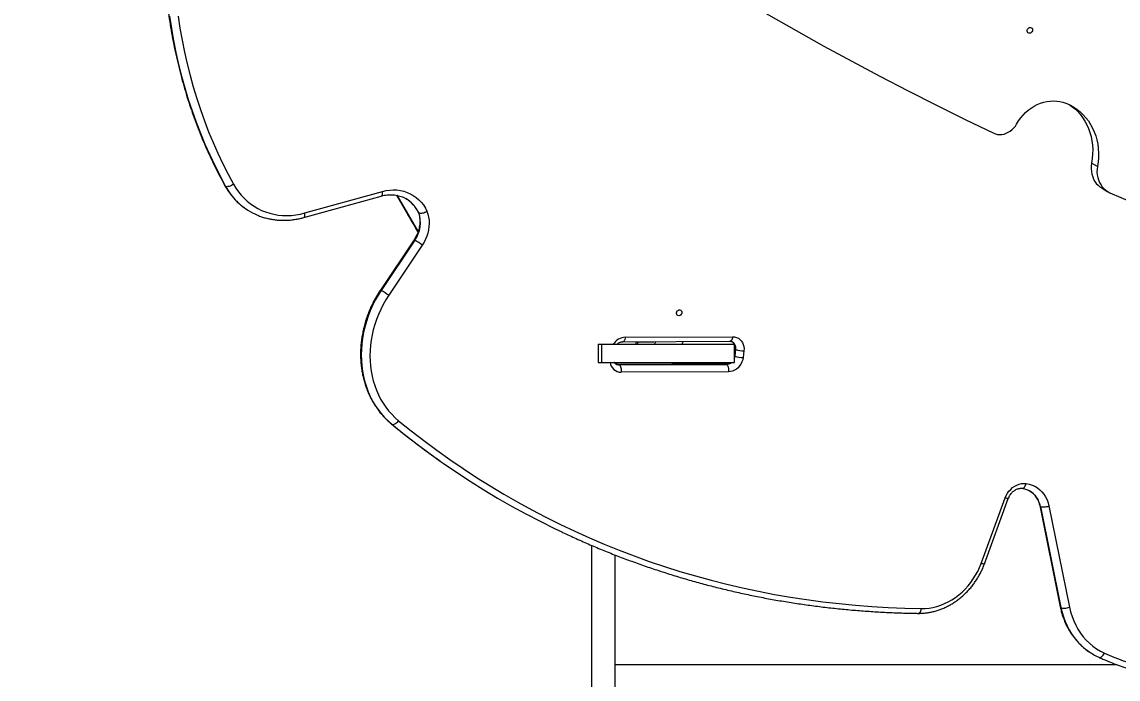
# Model space of a CAD drawing. Header units: millimetres. Extents: x -4727 to 4677, y -3642 to 4812.
# Drawn here: x -2186 to -917, y -751 to 10 of the extents above; entities that cross this region are included whole.
import ezdxf

# ---------------------------------------------------------------- set-up
doc = ezdxf.new("R2010")
doc.units = ezdxf.units.MM
for name, color, linetype in [('DIKOM_ОБЪЕКТ', 7, 'Continuous'), ('DIKOM_РАЗМЕР_ЗОНА', 7, 'Continuous'), ('DIKOM_РАЗМЕР_ОБЪЕКТА', 7, 'Continuous')]:
    doc.layers.add(name, color=color, linetype=linetype)
doc.styles.add('style1', font='arial.ttf', dxfattribs={"width": 0.8})
doc.dimstyles.new('1-50', dxfattribs={"dimtxt": 300, "dimasz": 200, "dimexe": 100, "dimexo": 0, "dimgap": 100, "dimtad": 1, "dimdec": 0, "dimtxsty": 'style1', "dimcen": 0, "dimclrd": 7, "dimclre": 7, "dimadec": 1, "dimazin": 2, "dimtfac": 1, "dimtdec": 0, "dimtmove": 1, "dimatfit": 3, "dimfxl": 0, "dimlwd": 25, "dimlwe": 18, "dimarcsym": 0})

# ---------------------------------------------------------------- blocks, each defined once
blk = doc.blocks.new('*D15')
at = {"layer": 'Defpoints', "color": 0, "transparency": 16777216}
for p in [(1810, 3454.8), (1810, 1556.9), (-3226.7, -1434.3)]:
    blk.add_point(p, dxfattribs=at)
at = {"layer": 'DIKOM_РАЗМЕР_ОБЪЕКТА', "color": 7, "lineweight": 18, "transparency": 16777216}
for p, q in [((-3226.7, -1434.3), (-3226.7, 3554.8)), ((1810, 1556.9), (1810, 3554.8))]:
    blk.add_line(p, q, dxfattribs=at)
at = {"layer": 'DIKOM_РАЗМЕР_ОБЪЕКТА', "color": 7, "lineweight": 25, "transparency": 16777216}
blk.add_line((-3026.7, 3454.8), (1610, 3454.8), dxfattribs=at)
at = {"layer": 'DIKOM_РАЗМЕР_ОБЪЕКТА', "color": 7, "transparency": 16777216}
for points in [[(-3026.7, 3488.1), (-3026.7, 3421.5), (-3226.7, 3454.8)], [(1610, 3488.1), (1610, 3421.5), (1810, 3454.8)]]:
    blk.add_solid(points, dxfattribs=at)
at = {"layer": 'DIKOM_РАЗМЕР_ОБЪЕКТА', "color": 0, "transparency": 16777216, "insert": (-1130.8, 3708), "char_height": 300, "attachment_point": 5, "style": 'style1'}
blk.add_mtext('5000', dxfattribs=at)
blk = doc.blocks.new('*D14')
at = {"layer": 'Defpoints', "color": 0, "transparency": 16777216}
for p in [(3933.7, 4362.3), (3933.7, 1611), (-4726.7, -2207.4)]:
    blk.add_point(p, dxfattribs=at)
at = {"layer": 'DIKOM_РАЗМЕР_ЗОНА', "color": 7, "lineweight": 18, "transparency": 16777216}
for p, q in [((-4726.7, -2207.4), (-4726.7, 4462.3)), ((3933.7, 1611), (3933.7, 4462.3))]:
    blk.add_line(p, q, dxfattribs=at)
at = {"layer": 'DIKOM_РАЗМЕР_ЗОНА', "color": 7, "lineweight": 25, "transparency": 16777216}
blk.add_line((-4526.7, 4362.3), (3733.7, 4362.3), dxfattribs=at)
at = {"layer": 'DIKOM_РАЗМЕР_ЗОНА', "color": 7, "transparency": 16777216}
for points in [[(-4526.7, 4395.6), (-4526.7, 4329), (-4726.7, 4362.3)], [(3733.7, 4395.6), (3733.7, 4329), (3933.7, 4362.3)]]:
    blk.add_solid(points, dxfattribs=at)
at = {"layer": 'DIKOM_РАЗМЕР_ЗОНА', "color": 0, "transparency": 16777216, "insert": (-1226.3, 4615.5), "char_height": 300, "attachment_point": 5, "style": 'style1'}
blk.add_mtext('8650', dxfattribs=at)

msp = doc.modelspace()

# ---------------------------------------------------------------- linework, layer by layer
at = {"layer": 'DIKOM_ОБЪЕКТ', "color": 7, "linetype": 'Continuous', "lineweight": 15}
for p, q in [((-940.5, -157.4), (-947.2, -153.5)), ((-1858.1, -211.2), (-1768.2, -186.3)), ((-935.1, -182.7), (-928.4, -186.6)), ((-926, -187.8), (-716.2, -278.6)), ((-1859.4, -216.5), (-1769.6, -191.6)), ((-1751.6, -190.7), (-1727.1, -233.1)), ((-1727.1, -233.1), (-1751.6, -190.7)), ((-1743, -205.6), (-1743, -205.6)), ((-1726.9, -210.2), (-1726.2, -211)), ((-1731.7, -242.3), (-1770.6, -300.5)), ((-1730.7, -242.8), (-1769.6, -301)), ((-1722.1, -248.4), (-1761, -306.6)), ((-1486.9, -355.2), (-1362.8, -354.7)), ((-1518.5, -363.3), (-1518.5, -384.3)), ((-1518.5, -363.3), (-1514.7, -363.3)), ((-1514.7, -363.3), (-1514.7, -384.3)), ((-1514.7, -363.3), (-1360.8, -363.3)), ((-1490, -360.3), (-1365.9, -359.8)), ((-1474.8, -360.3), (-1474.8, -363.3)), ((-1474.8, -360.3), (-1472.8, -360.3)), ((-1472.8, -360.3), (-1472.8, -363.3)), ((-1472.8, -360.3), (-1454.2, -360.3)), ((-1360.8, -384.3), (-1360.8, -363.3)), ((-1360.3, -368.1), (-1360.8, -372)), ((-1360.8, -376.5), (-1360.5, -376.7)), ((-1360.5, -376.7), (-1360.8, -378.2)), ((-1359.5, -369), (-1360.5, -376.7)), ((-1360, -377), (-1360.5, -376.7)), ((-1360, -377), (-1359.1, -369.2)), ((-1359.1, -369.2), (-1359.5, -369)), ((-1349.8, -371), (-1350.7, -378.7)), ((-1518.5, -384.3), (-1514.7, -384.3)), ((-1514.7, -384.3), (-1360.8, -384.3)), ((-1498.7, -385.6), (-1498.7, -384.3)), ((-1371.4, -386.1), (-1495.4, -386.6)), ((-1370.5, -386.4), (-1494.6, -386.9)), ((-1494.1, -387.1), (-1494.6, -386.9)), ((-1494.1, -387.1), (-1370.1, -386.6)), ((-1370.1, -386.6), (-1370.5, -386.4)), ((-1367.7, -395.2), (-1491.8, -395.7)), ((-1757.7, -455.7), (-1757.4, -455.9)), ((-1075, -617.1), (-1047.3, -541.3)), ((-1071.3, -617.7), (-1043.7, -541.9)), ((-1007.3, -550.1), (-983.5, -667.4)), ((-1006.5, -551), (-982.7, -668.3)), ((-996.6, -550.5), (-972.8, -667.8)), ((-1525.7, -984.3), (-1525.7, -596.4)), ((-1498.7, -1040.6), (-1498.7, -607.4)), ((-1498.7, -734.3), (-917.9, -734.3)), ((-939.2, -725.6), (-938.8, -725.8))]:
    msp.add_line(p, q, dxfattribs=at)
at = {"layer": 'DIKOM_ОБЪЕКТ', "color": 7, "linetype": 'Continuous', "lineweight": 15, "flags": 128}
for points in [[(-1384.8, 55.8), (-1353.2, 36.8), (-1321.4, 18.2), (-1289.4, 0), (-1257.3, -18), (-1224.9, -35.6), (-1192.4, -52.9), (-1159.7, -69.9), (-1126.9, -86.5), (-1093.8, -102.8), (-1060.6, -118.8)], [(-2014.8, 16.5), (-2012.6, 2.4), (-2010.2, -11.6), (-2007.4, -25.5), (-2004.3, -39.2), (-2000.8, -52.8), (-1997.1, -66.3), (-1993.1, -79.7), (-1988.7, -92.9), (-1984.1, -105.9), (-1979.1, -118.8), (-1973.9, -131.5), (-1968.3, -144), (-1962.5, -156.3), (-1956.3, -168.4), (-1949.9, -180.4)], [(-2004.8, 16.5), (-2002.7, 2.6), (-2000.2, -11.2), (-1997.5, -24.9), (-1994.4, -38.5), (-1991, -52), (-1987.3, -65.3), (-1983.3, -78.5), (-1979, -91.5), (-1974.4, -104.4), (-1969.5, -117.1), (-1964.3, -129.7), (-1958.9, -142), (-1953.1, -154.2), (-1947, -166.2), (-1940.7, -178)], [(-1017, 3.3), (-1016.2, 2.7), (-1015.8, 1.7), (-1015.6, 0.7), (-1015.8, -0.4), (-1016.3, -1.5), (-1017.1, -2.3), (-1018, -2.9), (-1019, -3.1), (-1020, -3), (-1020.9, -2.5), (-1021.5, -1.7), (-1021.8, -0.7), (-1021.8, 0.4), (-1021.5, 1.5), (-1020.8, 2.5), (-1020, 3.2), (-1019, 3.6), (-1017.9, 3.6), (-1017, 3.3)], [(-1034, -108.2), (-1031.8, -104.6), (-1029.3, -101.1), (-1026.6, -97.9), (-1023.6, -94.9), (-1020.5, -92.2), (-1017.2, -89.7), (-1013.7, -87.5), (-1010.1, -85.7), (-1006.5, -84.1), (-1002.7, -82.9), (-998.9, -82.1), (-995.1, -81.6), (-991.3, -81.4), (-987.6, -81.6), (-984, -82.2), (-980.4, -83.1)], [(-980.4, -83.1), (-976, -84.6), (-971.8, -86.5), (-967.8, -88.8), (-963.9, -91.3), (-960.3, -94.2), (-956.9, -97.4), (-953.8, -100.9), (-951, -104.7), (-948.4, -108.7), (-946.1, -112.9), (-944.1, -117.3), (-942.5, -121.9), (-941.2, -126.7), (-940.2, -131.6), (-939.6, -136.7), (-939.3, -141.8), (-939.3, -147), (-939.7, -152.2), (-940.5, -157.4)], [(-972.4, -86.2), (-970.7, -87.4), (-967, -90.3), (-963.7, -93.5), (-960.5, -97), (-957.7, -100.8), (-955.1, -104.8), (-952.8, -109), (-950.9, -113.4), (-949.2, -118.1), (-947.9, -122.8), (-946.9, -127.8), (-946.3, -132.8), (-946, -137.9), (-946.1, -143.1), (-946.5, -148.3), (-947.2, -153.5)], [(-1060.6, -118.8), (-1058.4, -119.7), (-1056, -120.2), (-1053.5, -120.4), (-1051, -120.3), (-1048.5, -119.8), (-1046.1, -119), (-1043.7, -117.8), (-1041.4, -116.4), (-1039.2, -114.7), (-1037.3, -112.7), (-1035.5, -110.6), (-1034, -108.2)], [(-947.2, -153.5), (-947.6, -156.7), (-947.7, -160), (-947.4, -163.1), (-946.9, -166.2), (-946, -169.2), (-944.9, -172), (-943.5, -174.6), (-941.8, -177), (-939.8, -179.1), (-937.6, -181), (-935.2, -182.6), (-935.1, -182.7)], [(-940.5, -157.4), (-940.9, -160.6), (-941, -163.8), (-940.7, -167), (-940.2, -170.1), (-939.3, -173), (-938.2, -175.8), (-936.7, -178.4), (-935, -180.8), (-933.1, -183), (-930.9, -184.9), (-928.5, -186.5), (-926, -187.8)], [(-1949.9, -180.4), (-1950.5, -179.9), (-1950.6, -179.7)], [(-1940.7, -178), (-1941.9, -178.8), (-1943.2, -179.5), (-1944.5, -180.1), (-1945.8, -180.5), (-1947.1, -180.7), (-1948.2, -180.8), (-1949.1, -180.7), (-1949.9, -180.4)], [(-1940.7, -178), (-1938, -182.4), (-1935.1, -186.6), (-1932, -190.5), (-1928.5, -194.2), (-1924.9, -197.6), (-1921, -200.7), (-1916.9, -203.5), (-1912.6, -206), (-1908.1, -208.2), (-1903.5, -210), (-1898.8, -211.5), (-1893.9, -212.7), (-1888.9, -213.6), (-1883.9, -214), (-1878.7, -214.2), (-1873.6, -214), (-1868.4, -213.4), (-1863.2, -212.5), (-1858.1, -211.2)], [(-1769.6, -191.6), (-1769.5, -191.5), (-1769, -191.2), (-1768.6, -190.7), (-1768.3, -189.8), (-1768.1, -188.8), (-1768.1, -187.6), (-1768.2, -186.3)], [(-1768.2, -186.3), (-1764, -185.3), (-1759.8, -184.7), (-1755.7, -184.5), (-1751.5, -184.6), (-1747.5, -185.2), (-1743.5, -186.1), (-1739.7, -187.4), (-1736, -189), (-1732.6, -191), (-1729.3, -193.3), (-1726.2, -195.9), (-1723.4, -198.8), (-1720.9, -202), (-1718.6, -205.5), (-1716.7, -209.2)], [(-1859.4, -216.5), (-1859.4, -216.5), (-1858.9, -216.2), (-1858.5, -215.6), (-1858.2, -214.8), (-1858, -213.8), (-1858, -212.6), (-1858.1, -211.2)], [(-1727.2, -233), (-1727.3, -232.8), (-1729.2, -229.5), (-1731.1, -226.2), (-1732.8, -223.2), (-1734.5, -220.3), (-1736, -217.7), (-1737.4, -215.3), (-1738.7, -213.1), (-1739.8, -211.1), (-1740.7, -209.5), (-1741.5, -208.1), (-1742.1, -207), (-1742.6, -206.3), (-1742.9, -205.8), (-1743, -205.6)], [(-1743, -205.6), (-1742.9, -205.8), (-1742.6, -206.3), (-1742.1, -207), (-1741.5, -208.1), (-1740.7, -209.5), (-1739.8, -211.1), (-1738.7, -213.1), (-1737.4, -215.3), (-1736, -217.7), (-1734.5, -220.3), (-1732.8, -223.2), (-1731.1, -226.2), (-1729.2, -229.5), (-1727.3, -232.8), (-1727.1, -233)], [(-1716.7, -209.2), (-1715.6, -212.5), (-1714.8, -216), (-1714.3, -219.6), (-1714.2, -223.3), (-1714.4, -227), (-1714.9, -230.7), (-1715.7, -234.5), (-1716.9, -238.1), (-1718.3, -241.7), (-1720.1, -245.1), (-1722.1, -248.4)], [(-1769.6, -301), (-1773.2, -306.6), (-1776.5, -312.4), (-1779.6, -318.4), (-1782.3, -324.5), (-1784.7, -330.7), (-1786.9, -337), (-1788.7, -343.4), (-1790.2, -349.8), (-1791.3, -356.3), (-1792.2, -362.7), (-1792.7, -369.2), (-1792.9, -375.6), (-1792.7, -382), (-1792.2, -388.3), (-1791.4, -394.6), (-1790.2, -400.7), (-1788.7, -406.7), (-1786.9, -412.5), (-1784.8, -418.2), (-1782.4, -423.7), (-1779.6, -429), (-1776.6, -434.1), (-1773.3, -439), (-1769.7, -443.6), (-1765.9, -448), (-1761.8, -452.1), (-1757.4, -455.9)], [(-1761, -306.6), (-1764.4, -311.9), (-1767.5, -317.4), (-1770.3, -323), (-1772.9, -328.7), (-1775.2, -334.5), (-1777.2, -340.4), (-1778.9, -346.4), (-1780.3, -352.4), (-1781.4, -358.5), (-1782.2, -364.5), (-1782.6, -370.6), (-1782.8, -376.6), (-1782.6, -382.6), (-1782.2, -388.5), (-1781.4, -394.4), (-1780.3, -400.1), (-1778.9, -405.7), (-1777.2, -411.2), (-1775.2, -416.5), (-1773, -421.7), (-1770.4, -426.7), (-1767.6, -431.5), (-1764.5, -436), (-1761.1, -440.3), (-1757.5, -444.4), (-1753.7, -448.3), (-1749.6, -451.8)], [(-1423, -323.9), (-1422.3, -324.5), (-1421.8, -325.4), (-1421.7, -326.5), (-1421.8, -327.6), (-1422.3, -328.6), (-1423.1, -329.5), (-1424.1, -330), (-1425.1, -330.3), (-1426.1, -330.1), (-1426.9, -329.6), (-1427.6, -328.8), (-1427.9, -327.8), (-1427.9, -326.7), (-1427.5, -325.6), (-1426.9, -324.7), (-1426, -324), (-1425, -323.6), (-1424, -323.5), (-1423, -323.9)], [(-1486.9, -355.2), (-1487.1, -356.4), (-1487.5, -357.6), (-1487.9, -358.6), (-1488.4, -359.4), (-1489, -360), (-1489.6, -360.3), (-1490, -360.3)], [(-1362.8, -354.7), (-1363.1, -355.9), (-1363.4, -357.1), (-1363.8, -358.1), (-1364.3, -358.9), (-1364.9, -359.5), (-1365.5, -359.8), (-1365.9, -359.8)], [(-1362.8, -354.7), (-1360.5, -354.8), (-1358.3, -355.4), (-1356.2, -356.4), (-1354.4, -357.8), (-1352.8, -359.4), (-1351.5, -361.4), (-1350.5, -363.6), (-1349.9, -365.9), (-1349.6, -368.4), (-1349.8, -371)], [(-1454.2, -363.3), (-1453.9, -363.3), (-1453.5, -363.1), (-1453.1, -362.8), (-1452.8, -362.3), (-1452.5, -361.8), (-1452.3, -361.1), (-1452.1, -360.4), (-1452.1, -360.2)], [(-1422.4, -363.3), (-1422, -363.3), (-1421.6, -363.1), (-1421.3, -362.8), (-1420.9, -362.3), (-1420.7, -361.8), (-1420.4, -361.1), (-1420.2, -360.4), (-1420.2, -360.1)], [(-1350.7, -378.7), (-1351.2, -381.3), (-1352, -383.8), (-1353.2, -386.2), (-1354.7, -388.4), (-1356.5, -390.4), (-1358.5, -392), (-1360.7, -393.4), (-1363, -394.4), (-1365.4, -395), (-1367.7, -395.2)], [(-1360.8, -379.8), (-1360.4, -378.8), (-1360, -377)], [(-1495.4, -386.6), (-1495.2, -386.7), (-1494.6, -386.9)], [(-1494.1, -387.1), (-1493.5, -387.6), (-1493, -388.4), (-1492.5, -389.3), (-1492.2, -390.4), (-1491.9, -391.7), (-1491.7, -393), (-1491.7, -394.4), (-1491.8, -395.7)], [(-1371.4, -386.1), (-1371.1, -386.2), (-1370.5, -386.4)], [(-1370.1, -386.6), (-1369.5, -387.1), (-1368.9, -387.9), (-1368.5, -388.8), (-1368.1, -389.9), (-1367.8, -391.2), (-1367.7, -392.5), (-1367.6, -393.9), (-1367.7, -395.2)], [(-1757.4, -455.9), (-1756.7, -456.1), (-1755.8, -456.1), (-1754.8, -455.9), (-1753.8, -455.5), (-1752.7, -454.8), (-1751.6, -454), (-1750.5, -453), (-1749.6, -451.8)], [(-1757.4, -455.9), (-1742.9, -467.6), (-1728.1, -479.1), (-1713, -490.2), (-1701.4, -498.5)], [(-1749.6, -451.8), (-1735.1, -463.5), (-1720.4, -474.9), (-1705.4, -486), (-1690.3, -496.7), (-1675, -507.2), (-1659.4, -517.4), (-1643.7, -527.3), (-1627.8, -536.8), (-1611.7, -546.1), (-1595.4, -555), (-1579, -563.6), (-1562.3, -571.9), (-1545.6, -579.8), (-1528.6, -587.5), (-1511.5, -594.8), (-1494.2, -601.7), (-1476.8, -608.4), (-1459.3, -614.7), (-1441.6, -620.6), (-1423.8, -626.3), (-1405.9, -631.6), (-1387.8, -636.5), (-1369.6, -641.1), (-1351.4, -645.4), (-1333, -649.3), (-1314.5, -652.9), (-1295.9, -656.1), (-1277.2, -659), (-1258.5, -661.5), (-1239.6, -663.7), (-1220.7, -665.5), (-1201.7, -667), (-1182.7, -668.1), (-1163.6, -668.9), (-1144.4, -669.3)], [(-1701.4, -498.5), (-1697.8, -501), (-1682.4, -511.6), (-1666.8, -521.8), (-1650.9, -531.7), (-1634.9, -541.4), (-1618.7, -550.7), (-1602.4, -559.6), (-1585.8, -568.3), (-1569.1, -576.6), (-1560.6, -580.7)], [(-1047.3, -541.3), (-1046.2, -538.5), (-1044.7, -535.9), (-1042.9, -533.5), (-1040.9, -531.3), (-1038.7, -529.3), (-1036.3, -527.7), (-1033.8, -526.4), (-1031.1, -525.4), (-1028.5, -524.7), (-1025.8, -524.5), (-1023.1, -524.6)], [(-1023.1, -524.6), (-1019.6, -525.3), (-1016.2, -526.4), (-1013, -527.8), (-1010, -529.6), (-1007.2, -531.8), (-1004.7, -534.2), (-1002.4, -537), (-1000.5, -540.1), (-998.8, -543.4), (-997.5, -546.9), (-996.6, -550.5)], [(-1043.7, -541.9), (-1043.7, -541.9), (-1043.9, -542), (-1044.5, -542), (-1045.2, -541.8), (-1046.2, -541.6), (-1047.3, -541.3)], [(-1006.5, -551), (-1005.7, -551.4), (-1004.7, -551.6), (-1003.6, -551.7), (-1002.2, -551.7), (-1000.8, -551.6), (-999.4, -551.3), (-997.9, -551), (-996.6, -550.5)], [(-1144.4, -669.3), (-1139.9, -669.2), (-1135.4, -668.8), (-1130.9, -668), (-1126.4, -666.8), (-1121.9, -665.4), (-1117.5, -663.6), (-1113.2, -661.5), (-1109, -659.1), (-1104.9, -656.4), (-1101, -653.5), (-1097.2, -650.3), (-1093.6, -646.8), (-1090.3, -643.1), (-1087.1, -639.2), (-1084.2, -635.1), (-1081.5, -630.8), (-1079.1, -626.3), (-1076.9, -621.8), (-1075, -617.1)], [(-1071.3, -617.7), (-1071.4, -617.8), (-1071.6, -617.8), (-1072.2, -617.8), (-1072.9, -617.6), (-1073.9, -617.4), (-1075, -617.1)], [(-1147.9, -674.9), (-1147.4, -674.8), (-1146.7, -674.5), (-1146.1, -673.9), (-1145.5, -673), (-1145, -671.9), (-1144.7, -670.7), (-1144.4, -669.3)], [(-982.7, -668.3), (-982, -668.7), (-981, -668.9), (-979.8, -669), (-978.4, -669), (-977, -668.9), (-975.6, -668.6), (-974.2, -668.3), (-972.8, -667.8)], [(-982.7, -668.3), (-981.5, -673.8), (-979.9, -679.1), (-977.9, -684.3), (-975.7, -689.3), (-973.2, -694.1), (-970.4, -698.7), (-967.3, -703), (-964, -707.1), (-960.4, -710.9), (-956.5, -714.5), (-952.4, -717.8), (-950.8, -719)], [(-972.8, -667.8), (-971.5, -673.3), (-969.9, -678.6), (-967.9, -683.7), (-965.6, -688.6), (-963, -693.3), (-960.1, -697.8), (-956.9, -702), (-953.4, -705.9), (-949.7, -709.6), (-945.7, -712.9), (-941.4, -715.9), (-937, -718.6), (-932.4, -720.9)], [(-938.9, -725.8), (-938.3, -726), (-937.5, -725.9), (-936.6, -725.6), (-935.7, -725.1), (-934.8, -724.3), (-933.9, -723.3), (-933.1, -722.2), (-932.4, -720.9)]]:
    msp.add_lwpolyline(points, dxfattribs=at)
at = {"layer": 'DIKOM_ОБЪЕКТ', "color": 7, "linetype": 'Continuous', "lineweight": 15}
for centre, radius, start, end in [((-1883.1, -143.8), 76.2, 208.7066, 235.0027), ((-1759.9, -226.7), 37.1, 25.0121, 60.0516), ((-1884.9, -146), 73.3, 235.1729, 244.8247), ((-1759.7, -222.5), 35.4, 325.076, 18.9548), ((-1732.3, -244.9), 2.67, 52.6156, 76.1255), ((-1803.7, -363.7), 141.3, 54.6936, 58.871), ((-1771.2, -303.1), 2.66, 52.5729, 76.1682), ((-1842.6, -421.8), 141.2, 54.6932, 58.8727), ((-1486.3, -372.3), 17.2, 92.1642, 148.5332), ((-1454.3, -359.8), 0.552, 272.7097, 313.6375), ((-1367.9, -367.6), 8.52, 350.4444, 57.9641), ((-1367.5, -367.8), 8.52, 350.4489, 57.8292), ((-1359.3, -368), 1.05, 188.0781, 253.8795), ((-1351.3, -356.4), 22.3, 246.8649, 271.4793), ((-1350.3, -348.7), 22.3, 246.8649, 271.4779), ((-1491.7, -382.5), 13.2, 187.9271, 269.578), ((-1494.7, -379.3), 7.54, 240.3333, 270.615), ((-1494.2, -379.6), 7.54, 240.1891, 270.6174), ((-1370.7, -376.9), 9.52, 271.3698, 308.2588), ((-1370.3, -377.1), 9.58, 271.4349, 310.5825), ((-1032.8, -555.9), 26.7, 10.4345, 59.1662), ((-1006, -549.8), 1.39, 193.9474, 246.2782), ((-982.2, -667.1), 1.39, 193.6617, 246.2557), ((-908.6, -659), 73.2, 234.89, 245.1726), ((-814.9, -461.9), 284.4, 245.599, 264.5356)]:
    msp.add_arc(centre, radius, start, end, dxfattribs=at)
for points, knots in [([(-1940.1, 434.8), (-1940.6, 433.8), (-1943.4, 428.5), (-1948.1, 419), (-1954.2, 406.1), (-1960.1, 393.1), (-1965.7, 380.1), (-1971.1, 366.9), (-1976.2, 353.7), (-1981.1, 340.3), (-1985.7, 326.9), (-1990, 313.5), (-1994, 299.9), (-1997.8, 286.3), (-2001.3, 272.7), (-2004.6, 259), (-2007.5, 245.3), (-2010.2, 231.6), (-2012.6, 217.8), (-2014.8, 204), (-2016.6, 190.3), (-2018.2, 176.5), (-2019.5, 162.7), (-2020.5, 148.9), (-2021.2, 135.2), (-2021.7, 121.5), (-2021.8, 107.8), (-2021.7, 94.2), (-2021.3, 80.6), (-2020.6, 67), (-2019.7, 53.5), (-2018.4, 40.1), (-2016.9, 26.8), (-2015.1, 13.5), (-2013, 0.3), (-2010.6, -12.8), (-2007.9, -25.7), (-2005, -38.6), (-2001.8, -51.4), (-1998.3, -64), (-1994.6, -76.6), (-1990.6, -88.9), (-1986.3, -101.2), (-1981.7, -113.3), (-1976.9, -125.3), (-1971.9, -137.1), (-1966.5, -148.7), (-1960.9, -160.2), (-1955.6, -170.5), (-1952.1, -177), (-1950.6, -179.7)], [0, 0, 0, 0, 0.005204, 0.026497, 0.04779, 0.069084, 0.090377, 0.11167, 0.132964, 0.154257, 0.175551, 0.196844, 0.218137, 0.23943, 0.260723, 0.282016, 0.303308, 0.324601, 0.345893, 0.367185, 0.388477, 0.409768, 0.431059, 0.45235, 0.47364, 0.49493, 0.51622, 0.537508, 0.558797, 0.580084, 0.601371, 0.622658, 0.643943, 0.665228, 0.686512, 0.707795, 0.729077, 0.750358, 0.771637, 0.792916, 0.814194, 0.83547, 0.856745, 0.878018, 0.89929, 0.920561, 0.94183, 0.963097, 0.984363, 1, 1, 1, 1]), ([(-1950.6, -179.7), (-1950.1, -180.5), (-1948.9, -182.8), (-1946.5, -186.3), (-1943.6, -190.4), (-1940.4, -194.2), (-1937, -197.8), (-1933.4, -201.1), (-1930, -203.9), (-1927.8, -205.4), (-1926.9, -206.1)], [0, 0, 0, 0, 0.076263, 0.215095, 0.353822, 0.492384, 0.630797, 0.769071, 0.907222, 1, 1, 1, 1]), ([(-1769.6, -191.6), (-1769, -191.4), (-1767.3, -191), (-1764.5, -190.4), (-1761.1, -190.1), (-1757.7, -190), (-1754.4, -190.2), (-1751.2, -190.8), (-1748, -191.6), (-1745, -192.7), (-1742.7, -193.7), (-1741.6, -194.4), (-1741.3, -194.5)], [0, 0, 0, 0, 0.055825, 0.168766, 0.281941, 0.395539, 0.509628, 0.624244, 0.739399, 0.855064, 0.971155, 1, 1, 1, 1]), ([(-1741.3, -194.5), (-1740.6, -194.9), (-1739, -195.9), (-1736.6, -197.7), (-1734.2, -199.9), (-1731.9, -202.3), (-1729.9, -205), (-1728.2, -207.6), (-1727.3, -209.5), (-1727, -210.3)], [0, 0, 0, 0, 0.115717, 0.269714, 0.423546, 0.576993, 0.729901, 0.882163, 1, 1, 1, 1]), ([(-1915.9, -212.4), (-1914.9, -212.9), (-1912.3, -214.1), (-1908.2, -215.6), (-1903.5, -217.1), (-1898.7, -218.2), (-1893.8, -219), (-1888.8, -219.6), (-1883.8, -219.8), (-1878.8, -219.7), (-1873.7, -219.3), (-1868.7, -218.6), (-1863.9, -217.7), (-1860.8, -216.9), (-1859.4, -216.5)], [0, 0, 0, 0, 0.06274, 0.148981, 0.235249, 0.321565, 0.407941, 0.494392, 0.580928, 0.667555, 0.754279, 0.841099, 0.928012, 1, 1, 1, 1]), ([(-1727, -210.1), (-1726.9, -210.4), (-1726.4, -211.6), (-1725.8, -213.8), (-1725.3, -216.7), (-1725, -219.7), (-1725, -222.7), (-1725.3, -225.8), (-1725.9, -228.9), (-1726.7, -231.9), (-1727.7, -234.9), (-1729, -237.9), (-1730.4, -240.3), (-1731.3, -241.8), (-1731.7, -242.3)], [0, 0, 0, 0, 0.031684, 0.124277, 0.216493, 0.308257, 0.399677, 0.490845, 0.581831, 0.672687, 0.76345, 0.854147, 0.944791, 1, 1, 1, 1]), ([(-1726.2, -211), (-1725.8, -211.2), (-1724.9, -211.5), (-1722.8, -211.5), (-1720.5, -211), (-1718.4, -210.1), (-1717.2, -209.5), (-1716.7, -209.2), (-1716.7, -209.2)], [0, 0, 0, 0, 0.214501, 0.429008, 0.643585, 0.858312, 0.994257, 1, 1, 1, 1]), ([(-1770.6, -300.5), (-1771.2, -301.4), (-1772.9, -304.1), (-1775.6, -308.5), (-1778.6, -313.9), (-1781.3, -319.5), (-1783.8, -325.1), (-1786, -330.9), (-1787.9, -336.7), (-1789.6, -342.6), (-1790.9, -348.5), (-1792, -354.5), (-1792.9, -360.5), (-1793.4, -366.5), (-1793.7, -372.4), (-1793.6, -378.3), (-1793.3, -384.2), (-1792.7, -390.1), (-1791.8, -395.8), (-1790.7, -401.4), (-1789.2, -407), (-1787.5, -412.4), (-1785.5, -417.7), (-1783.2, -422.8), (-1780.7, -427.7), (-1777.9, -432.5), (-1774.9, -437.1), (-1771.7, -441.5), (-1768.2, -445.6), (-1764.5, -449.6), (-1761, -452.9), (-1758.7, -454.9), (-1757.7, -455.7)], [0, 0, 0, 0, 0.018424, 0.052727, 0.087032, 0.121339, 0.155647, 0.189955, 0.224264, 0.258571, 0.292877, 0.32718, 0.36148, 0.395775, 0.430063, 0.464343, 0.498613, 0.53287, 0.567113, 0.601338, 0.635544, 0.669727, 0.703886, 0.738018, 0.77212, 0.806193, 0.840234, 0.874245, 0.908226, 0.942177, 0.976102, 1, 1, 1, 1]), ([(-1496.5, -363.3), (-1496.3, -363.1), (-1495.7, -362.5), (-1494.6, -361.7), (-1493.2, -361), (-1491.9, -360.5), (-1490.8, -360.4), (-1490.2, -360.3), (-1490, -360.3)], [0, 0, 0, 0, 0.10771, 0.305943, 0.504908, 0.705722, 0.91028, 1, 1, 1, 1]), ([(-1365.9, -359.8), (-1365.8, -359.8), (-1365.2, -359.9), (-1364.2, -360.1), (-1363.4, -360.3), (-1363, -360.6), (-1363, -360.6)], [0, 0, 0, 0, 0.154818, 0.544507, 0.95152, 1, 1, 1, 1]), ([(-1363.4, -360.3), (-1363.1, -360.5), (-1362.5, -361), (-1361.7, -361.9), (-1361.1, -362.7), (-1360.9, -363.2), (-1360.9, -363.3)], [0, 0, 0, 0, 0.312728, 0.623131, 0.913983, 1, 1, 1, 1]), ([(-1360.8, -363.7), (-1360.7, -363.9), (-1360.4, -364.5), (-1360.2, -365.8), (-1360.2, -367.1), (-1360.3, -367.9), (-1360.3, -368.1)], [0, 0, 0, 0, 0.167531, 0.515284, 0.852601, 1, 1, 1, 1]), ([(-1498, -386.1), (-1498.3, -385.9), (-1498.9, -385.5), (-1499.5, -384.9), (-1499.8, -384.4), (-1499.8, -384.3)], [0, 0, 0, 0, 0.452526, 0.906068, 1, 1, 1, 1]), ([(-1495.4, -386.6), (-1495.6, -386.6), (-1496.2, -386.6), (-1497.2, -386.4), (-1498, -386.2), (-1498.4, -385.9), (-1498.4, -385.9)], [0, 0, 0, 0, 0.155389, 0.546595, 0.95519, 1, 1, 1, 1]), ([(-1366.3, -384.3), (-1366.5, -384.5), (-1367.1, -384.9), (-1368.2, -385.5), (-1369.5, -385.9), (-1370.6, -386.1), (-1371.2, -386.1), (-1371.4, -386.1)], [0, 0, 0, 0, 0.102338, 0.359658, 0.619387, 0.883957, 1, 1, 1, 1]), ([(-1757.7, -455.7), (-1755.3, -457.6), (-1748.5, -463.2), (-1736.9, -472.3), (-1723.1, -482.8), (-1711.3, -491.5), (-1704, -496.6), (-1701.5, -498.4)], [0, 0, 0, 0, 0.130176, 0.376568, 0.622958, 0.869344, 1, 1, 1, 1]), ([(-1043.7, -541.9), (-1043.5, -541.6), (-1043.1, -540.6), (-1042.3, -539), (-1041.2, -537.1), (-1039.8, -535.4), (-1038.3, -533.9), (-1036.6, -532.7), (-1034.9, -531.6), (-1033.1, -530.8), (-1031.3, -530.3), (-1029.5, -530), (-1028.2, -530), (-1027.5, -530.1), (-1027.3, -530.1)], [0, 0, 0, 0, 0.043215, 0.13489, 0.226545, 0.318102, 0.409603, 0.501112, 0.592758, 0.684755, 0.777425, 0.871254, 0.966878, 1, 1, 1, 1]), ([(-1027.7, -530.1), (-1027.2, -530.1), (-1025.9, -530.3), (-1023.8, -530.9), (-1021.4, -531.7), (-1019.8, -532.5), (-1019.1, -532.9)], [0, 0, 0, 0, 0.135689, 0.427647, 0.721257, 1, 1, 1, 1]), ([(-1027.4, -530), (-1027.2, -530.1), (-1026.7, -530.2), (-1025.6, -529.6), (-1024.5, -528.3), (-1023.6, -526.5), (-1023.3, -525.2), (-1023.1, -524.7), (-1023.1, -524.6)], [0, 0, 0, 0, 0.095154, 0.342487, 0.589839, 0.837194, 0.985623, 1, 1, 1, 1]), ([(-1019.1, -532.9), (-1019.1, -532.9), (-1018.2, -533.4), (-1016.7, -534.4), (-1014.7, -536.1), (-1012.8, -538.1), (-1011.2, -540.3), (-1009.8, -542.7), (-1008.7, -545.3), (-1007.8, -547.8), (-1007.5, -549.4), (-1007.3, -550.1)], [0, 0, 0, 0, 0.00749, 0.138241, 0.269046, 0.399331, 0.528751, 0.657112, 0.784396, 0.910692, 1, 1, 1, 1]), ([(-1560.4, -580.8), (-1560.2, -580.9), (-1554.7, -583.5), (-1543.9, -588.4), (-1528, -595.5), (-1512, -602.2), (-1495.8, -608.6), (-1479.5, -614.7), (-1463.1, -620.6), (-1446.5, -626.1), (-1429.9, -631.4), (-1413.1, -636.4), (-1396.2, -641), (-1379.3, -645.4), (-1362.2, -649.5), (-1345, -653.3), (-1327.8, -656.8), (-1310.5, -659.9), (-1293, -662.8), (-1275.5, -665.4), (-1258, -667.6), (-1240.3, -669.6), (-1222.7, -671.3), (-1204.9, -672.6), (-1187.1, -673.7), (-1169.5, -674.4), (-1156.4, -674.8), (-1149.3, -674.9), (-1147.9, -674.9)], [0, 0, 0, 0, 0.001968, 0.043214, 0.084461, 0.125708, 0.166955, 0.208203, 0.249451, 0.2907, 0.33195, 0.3732, 0.414451, 0.455703, 0.496955, 0.538208, 0.579462, 0.620718, 0.661974, 0.703231, 0.744489, 0.785748, 0.827008, 0.868269, 0.909531, 0.950795, 0.989889, 1, 1, 1, 1]), ([(-1147.9, -674.9), (-1147, -674.9), (-1144.7, -674.9), (-1140.8, -674.6), (-1136.3, -674.1), (-1131.7, -673.2), (-1127.2, -672), (-1122.7, -670.5), (-1118.3, -668.8), (-1114, -666.7), (-1109.7, -664.4), (-1105.6, -661.8), (-1101.6, -659), (-1097.7, -655.9), (-1094.1, -652.5), (-1090.5, -649), (-1087.2, -645.3), (-1084.1, -641.3), (-1081.2, -637.2), (-1078.5, -632.9), (-1076, -628.5), (-1073.8, -624), (-1072.3, -620.3), (-1071.5, -618.2), (-1071.3, -617.7)], [0, 0, 0, 0, 0.026394, 0.073856, 0.121362, 0.168941, 0.216587, 0.264296, 0.312064, 0.359884, 0.40775, 0.455655, 0.503593, 0.551558, 0.599547, 0.647553, 0.695575, 0.74361, 0.791654, 0.839706, 0.887765, 0.935828, 0.983896, 1, 1, 1, 1]), ([(-983.5, -667.4), (-983.3, -668.3), (-982.8, -671), (-981.6, -675.3), (-980, -680.2), (-978.1, -685), (-976, -689.6), (-973.6, -694.1), (-970.9, -698.4), (-968, -702.4), (-964.9, -706.3), (-961.5, -709.9), (-958, -713.3), (-954.4, -716.3), (-952, -718.1), (-950.9, -718.9)], [0, 0, 0, 0, 0.044206, 0.125403, 0.206561, 0.287643, 0.368639, 0.449545, 0.530357, 0.611073, 0.691696, 0.772227, 0.852676, 0.933052, 1, 1, 1, 1]), ([(-938.8, -725.8), (-937.3, -726.5), (-932.9, -728.5), (-925.5, -731.5), (-916.6, -734.9), (-907.6, -737.9), (-898.5, -740.7), (-889.2, -743.2), (-879.9, -745.3), (-870.5, -747.2), (-861, -748.8), (-852.9, -749.8), (-847.9, -750.4), (-846.1, -750.5)], [0, 0, 0, 0, 0.052831, 0.151891, 0.250959, 0.350032, 0.449113, 0.548205, 0.647306, 0.74642, 0.845547, 0.944687, 1, 1, 1, 1])]:
    msp.add_open_spline(points, degree=3, knots=knots, dxfattribs=at)

# ---------------------------------------------------------------- dimensions: what is measured, and where the dimension line sits
at = {"layer": 'DIKOM_РАЗМЕР_ЗОНА'}
dim = msp.add_linear_dim(base=(3933.7, 4362.3), p1=(-4726.7, -2207.4), p2=(3933.7, 1611), text='8650', dimstyle='1-50', override={"dimscale": 1, "dimtix": 0, "dimtofl": 1, "dimtmove": 1, "dimatfit": 3}, dxfattribs=at)
dim.commit()
dim.dimension.update_dxf_attribs({"geometry": '*D14', "text_midpoint": (-1226.3, 4362.3), "dimtype": 160})
at = {"layer": 'DIKOM_РАЗМЕР_ОБЪЕКТА'}
dim = msp.add_linear_dim(base=(1810, 3454.8), p1=(-3226.7, -1434.3), p2=(1810, 1556.9), text='5000', dimstyle='1-50', override={"dimscale": 1, "dimtix": 0, "dimtofl": 1, "dimtmove": 1, "dimatfit": 3}, dxfattribs=at)
dim.commit()
dim.dimension.update_dxf_attribs({"geometry": '*D15', "text_midpoint": (-1130.8, 3454.8), "dimtype": 160})

doc.saveas('drawing.dxf')
